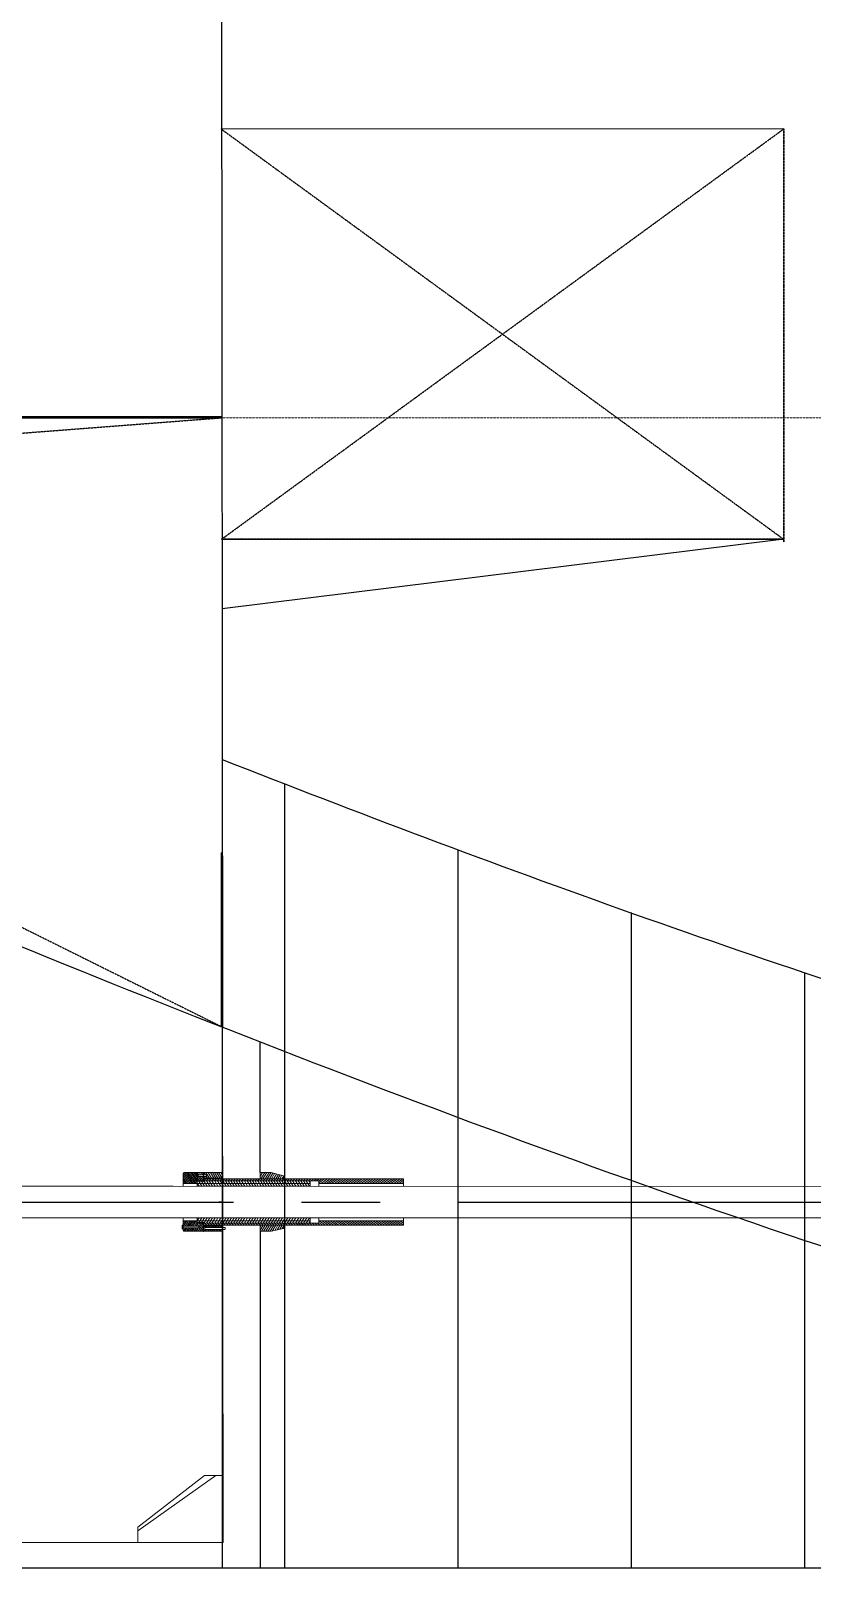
# Model space of a CAD drawing. Header units: inches. Extents: x 23291 to 181956, y 9161 to 51408.
# Drawn here: x 105615 to 108343, y 35070 to 40436 of the extents above; entities that cross this region are included whole.
import ezdxf

# ---------------------------------------------------------------- set-up
doc = ezdxf.new("R2010")
doc.units = ezdxf.units.IN
doc.header["$MEASUREMENT"] = 0
for name, pattern in [('CENTER', [2, 1.25, -0.25, 0.25, -0.25]), ('DASHDOTX2', [2, 1, -0.5, 0, -0.5]), ('DASHED2', [0.375, 0.25, -0.125]), ('DASHEDX2', [1.5, 1, -0.5]), ('HIDDEN', [0.375, 0.25, -0.125])]:
    doc.linetypes.add(name, pattern=pattern)
for name, color, linetype in [('1', 3, 'Continuous'), ('bulkhead', 1, 'Continuous'), ('Floor', 3, 'Continuous'), ('PDF10_Geometry', 7, 'Continuous'), ('PDF10_Solid Fills', 7, 'Continuous'), ('wl 2', 3, 'Continuous')]:
    doc.layers.add(name, color=color, linetype=linetype)
doc.layers.add('B.line', color=1, linetype='Continuous', lineweight=25)
doc.layers.add('component', color=5, linetype='DASHDOTX2', lineweight=30)
doc.layers.add('Hide', color=70, linetype='Continuous', lineweight=13, plot=False)

# ---------------------------------------------------------------- blocks, each defined once
blk = doc.blocks.new('hhh')
at = {"linetype": 'CENTER'}
blk.add_line((217.3026, -17.1344), (224.1107, -17.1344), dxfattribs=at)
at = {"layer": 'PDF10_Geometry', "lineweight": 5}
for points in [[(218.4276, -17.0443), (218.4276, -17.0752), (218.4723, -17.0752), (218.4723, -17.041), (218.4296, -17.041), (218.4296, -17.0416), (218.4289, -17.0416), (218.4282, -17.0416), (218.4282, -17.0423), (218.4282, -17.0429), (218.4282, -17.0436), (218.4276, -17.0436)], [(218.4723, -17.041), (218.4723, -17.0456), (218.4756, -17.0456), (218.4756, -17.0482), (218.4921, -17.0482), (218.4921, -17.041)], [(218.4723, -17.0568), (218.4723, -17.0673), (218.4921, -17.0673), (218.4921, -17.0535), (218.4756, -17.0535), (218.4756, -17.0568)], [(218.4723, -17.0844), (218.831, -17.0837), (218.831, -17.0673), (218.4921, -17.0673), (218.4921, -17.0686), (218.4723, -17.0686)], [(218.4921, -17.041), (218.4921, -17.0482), (218.5013, -17.0482), (218.5013, -17.0535), (218.4921, -17.0535), (218.4921, -17.0587), (218.5513, -17.0587), (218.5513, -17.041)], [(218.4921, -17.0587), (218.4921, -17.0607), (218.5513, -17.0607), (218.5513, -17.0587)], [(218.4723, -17.2167), (218.4723, -17.2272), (218.4921, -17.2272), (218.4921, -17.2015), (218.4723, -17.2015), (218.4723, -17.2107), (218.4776, -17.2107), (218.4776, -17.2167)], [(218.4921, -17.2081), (218.4921, -17.2094), (218.5513, -17.2094), (218.5513, -17.2081)], [(218.6724, -17.2081), (218.6724, -17.2272), (218.7066, -17.2272), (218.7461, -17.218), (218.7461, -17.2081)]]:
    blk.add_lwpolyline(points, close=True, dxfattribs=at)
at = {"layer": 'PDF10_Geometry', "lineweight": 0}
for points in [[(218.4282, -17.0443), (218.4276, -17.0443), (218.4282, -17.0443)], [(218.4282, -17.0443), (218.4276, -17.0443), (218.4282, -17.0443)], [(218.4302, -17.041), (218.4296, -17.041), (218.4302, -17.041)], [(218.4723, -17.041), (218.4717, -17.041), (218.4723, -17.041)], [(218.4723, -17.0416), (218.4717, -17.0416), (218.4723, -17.0416)], [(218.4723, -17.0456), (218.4717, -17.0456), (218.4723, -17.0456)], [(218.4723, -17.0456), (218.4717, -17.0456), (218.4723, -17.0456)], [(218.4723, -17.0673), (218.4717, -17.0673), (218.4723, -17.0673)], [(218.4723, -17.0679), (218.4717, -17.0679), (218.4723, -17.0679)], [(218.4723, -17.0686), (218.4717, -17.0686), (218.4723, -17.0686)], [(218.4723, -17.0693), (218.4717, -17.0693), (218.4723, -17.0693)], [(218.4756, -17.0456), (218.475, -17.0456), (218.4756, -17.0456)], [(218.4756, -17.0456), (218.475, -17.0456), (218.4756, -17.0456)], [(218.4756, -17.0482), (218.475, -17.0482), (218.4756, -17.0482)], [(218.4756, -17.0482), (218.475, -17.0482), (218.4756, -17.0482)], [(218.4756, -17.0535), (218.475, -17.0535), (218.4756, -17.0535)], [(218.4756, -17.0541), (218.475, -17.0541), (218.4756, -17.0541)], [(218.4756, -17.0568), (218.475, -17.0568), (218.4756, -17.0568)], [(218.4756, -17.0568), (218.475, -17.0568), (218.4756, -17.0568)], [(218.4927, -17.041), (218.4921, -17.041), (218.4927, -17.041)], [(218.4927, -17.0416), (218.4921, -17.0416), (218.4927, -17.0416)], [(218.4927, -17.0482), (218.4921, -17.0482), (218.4927, -17.0482)], [(218.4927, -17.0482), (218.4921, -17.0482), (218.4927, -17.0482)], [(218.4927, -17.0482), (218.4921, -17.0482), (218.4927, -17.0482)], [(218.4927, -17.0482), (218.4921, -17.0482), (218.4927, -17.0482)], [(218.4927, -17.0535), (218.4921, -17.0535), (218.4927, -17.0535)], [(218.4927, -17.0535), (218.4921, -17.0535), (218.4927, -17.0535)], [(218.4927, -17.0541), (218.4921, -17.0541), (218.4927, -17.0541)], [(218.4927, -17.0541), (218.4921, -17.0541), (218.4927, -17.0541)], [(218.4927, -17.0587), (218.4921, -17.0587), (218.4927, -17.0587)], [(218.4927, -17.0594), (218.4921, -17.0594), (218.4927, -17.0594)], [(218.4927, -17.0607), (218.4921, -17.0607), (218.4927, -17.0607)], [(218.4927, -17.0607), (218.4921, -17.0607), (218.4927, -17.0607)], [(218.4927, -17.0673), (218.4921, -17.0673), (218.4927, -17.0673)], [(218.4927, -17.0673), (218.4921, -17.0673), (218.4927, -17.0673)], [(218.4927, -17.0673), (218.4921, -17.0673), (218.4927, -17.0673)], [(218.4927, -17.0679), (218.4921, -17.0679), (218.4927, -17.0679)], [(218.4927, -17.0686), (218.4921, -17.0686), (218.4927, -17.0686)], [(218.4927, -17.0693), (218.4921, -17.0693), (218.4927, -17.0693)], [(218.5013, -17.0482), (218.5006, -17.0482), (218.5013, -17.0482)], [(218.5013, -17.0541), (218.5006, -17.0541), (218.5013, -17.0541)], [(218.5519, -17.041), (218.5513, -17.041), (218.5519, -17.041)], [(218.5519, -17.0416), (218.5513, -17.0416), (218.5519, -17.0416)], [(218.5519, -17.0587), (218.5513, -17.0587), (218.5519, -17.0587)], [(218.5519, -17.0587), (218.5513, -17.0587), (218.5519, -17.0587)], [(218.5519, -17.0594), (218.5513, -17.0594), (218.5519, -17.0594)], [(218.5519, -17.0594), (218.5513, -17.0594), (218.5519, -17.0594)], [(218.5519, -17.0607), (218.5513, -17.0607), (218.5519, -17.0607)], [(218.5519, -17.0607), (218.5513, -17.0607), (218.5519, -17.0607)], [(218.8316, -17.0673), (218.831, -17.0673), (218.8316, -17.0673)], [(218.8316, -17.0673), (218.831, -17.0673), (218.8316, -17.0673)], [(218.4282, -17.0752), (218.4276, -17.0752), (218.4282, -17.0752)], [(218.4282, -17.0752), (218.4276, -17.0752), (218.4282, -17.0752)], [(218.4723, -17.0752), (218.4717, -17.0752), (218.4723, -17.0752)], [(218.4723, -17.0752), (218.4717, -17.0752), (218.4723, -17.0752)], [(218.8316, -17.0837), (218.831, -17.0837), (218.8316, -17.0837)], [(218.8316, -17.0844), (218.831, -17.0844), (218.8316, -17.0844)], [(218.4723, -17.2015), (218.4717, -17.2015), (218.4723, -17.2015)], [(218.4723, -17.2015), (218.4717, -17.2015), (218.4723, -17.2015)], [(218.4723, -17.2107), (218.4717, -17.2107), (218.4723, -17.2107)], [(218.4723, -17.2114), (218.4717, -17.2114), (218.4723, -17.2114)], [(218.4776, -17.2107), (218.4776, -17.2107), (218.4776, -17.2107)], [(218.4776, -17.2107), (218.4776, -17.2107), (218.4776, -17.2107)], [(218.4782, -17.2107), (218.4776, -17.2107), (218.4782, -17.2107)], [(218.4776, -17.2114), (218.4776, -17.2114), (218.4776, -17.2114)], [(218.4776, -17.2114), (218.4776, -17.2114), (218.4776, -17.2114)], [(218.4776, -17.2167), (218.4776, -17.2167), (218.4776, -17.2167)], [(218.4776, -17.2167), (218.4776, -17.2167), (218.4776, -17.2167)], [(218.4782, -17.2167), (218.4776, -17.2167), (218.4782, -17.2167)], [(218.4776, -17.2173), (218.4776, -17.2173), (218.4776, -17.2173)], [(218.4776, -17.2173), (218.4776, -17.2173), (218.4776, -17.2173)], [(218.4927, -17.2015), (218.4921, -17.2015), (218.4927, -17.2015)], [(218.4927, -17.2015), (218.4921, -17.2015), (218.4927, -17.2015)], [(218.4927, -17.2094), (218.4921, -17.2094), (218.4927, -17.2094)], [(218.4927, -17.2101), (218.4921, -17.2101), (218.4927, -17.2101)], [(218.5519, -17.2081), (218.5513, -17.2081), (218.5519, -17.2081)], [(218.5519, -17.2081), (218.5513, -17.2081), (218.5519, -17.2081)], [(218.5519, -17.2094), (218.5513, -17.2094), (218.5519, -17.2094)], [(218.5519, -17.2101), (218.5513, -17.2101), (218.5519, -17.2101)], [(218.7461, -17.2081), (218.7454, -17.2081), (218.7461, -17.2081)], [(218.7461, -17.2081), (218.7454, -17.2081), (218.7461, -17.2081)], [(218.4723, -17.2272), (218.4717, -17.2272), (218.4723, -17.2272)], [(218.4723, -17.2279), (218.4717, -17.2279), (218.4723, -17.2279)], [(218.4927, -17.2272), (218.4921, -17.2272), (218.4927, -17.2272)], [(218.4927, -17.2279), (218.4921, -17.2279), (218.4927, -17.2279)], [(218.6724, -17.2279), (218.6717, -17.2279), (218.6724, -17.2279)], [(218.7072, -17.2272), (218.7066, -17.2272), (218.7072, -17.2272)], [(218.7461, -17.218), (218.7454, -17.218), (218.7461, -17.218)], [(218.7461, -17.218), (218.7454, -17.218), (218.7461, -17.218)]]:
    blk.add_lwpolyline(points, dxfattribs=at)
at = {"layer": 'PDF10_Geometry', "lineweight": 9}
for points in [[(218.4276, -17.0837), (218.4276, -17.0443)], [(218.4447, -17.0752), (218.4276, -17.0482)], [(218.4394, -17.0752), (218.4276, -17.0561)], [(218.4348, -17.0752), (218.4276, -17.064)], [(218.831, -17.0837), (218.831, -17.0673), (218.831, -17.0752), (218.4723, -17.0752), (218.4276, -17.0752)], [(218.4493, -17.0752), (218.4289, -17.0416)], [(218.4296, -17.041), (218.5513, -17.041), (218.5513, -17.0607)], [(218.4546, -17.0752), (218.4328, -17.041)], [(218.4592, -17.0752), (218.4381, -17.041)], [(218.4644, -17.0752), (218.4427, -17.041)], [(218.469, -17.0752), (218.448, -17.041)], [(218.4723, -17.0726), (218.4526, -17.041)], [(218.4723, -17.0647), (218.4572, -17.041)], [(218.4723, -17.0568), (218.4625, -17.041)], [(218.4723, -17.0489), (218.4671, -17.041)], [(218.4723, -17.0686), (218.4921, -17.0686), (218.4921, -17.041)], [(218.4723, -17.0837), (218.4723, -17.041)], [(218.4756, -17.0568), (218.4756, -17.0508), (218.4756, -17.0456), (218.4723, -17.0456)], [(218.4723, -17.0495), (218.4723, -17.0587)], [(218.4796, -17.0673), (218.4723, -17.0568), (218.4723, -17.0508)], [(218.4743, -17.0673), (218.4723, -17.064)], [(218.4723, -17.0673), (218.4921, -17.0673)], [(218.4776, -17.0482), (218.4736, -17.041)], [(218.5013, -17.0482), (218.4756, -17.0482), (218.5013, -17.0482)], [(218.4756, -17.0535), (218.5013, -17.0535), (218.5046, -17.0587)], [(218.4848, -17.0673), (218.4763, -17.0535)], [(218.4868, -17.0844), (218.4769, -17.0686)], [(218.4829, -17.0482), (218.4789, -17.041)], [(218.4901, -17.0673), (218.4815, -17.0535)], [(218.4888, -17.0482), (218.4842, -17.041)], [(218.4954, -17.0844), (218.4855, -17.0686)], [(218.4921, -17.0627), (218.4868, -17.0535)], [(218.4921, -17.0456), (218.4894, -17.041)], [(218.4921, -17.0541), (218.4921, -17.0535)], [(219.1264, -17.0844), (219.1264, -17.0607), (218.4921, -17.0607), (218.4921, -17.0574)], [(218.4921, -17.0666), (218.5006, -17.0607)], [(218.4921, -17.0607), (218.4921, -17.0673), (218.8579, -17.0673)], [(218.498, -17.0482), (218.4934, -17.041)], [(218.5039, -17.0844), (218.4934, -17.0673)], [(218.498, -17.0587), (218.4947, -17.0535)], [(218.5112, -17.0587), (218.5, -17.041)], [(218.5, -17.0673), (218.5092, -17.0607)], [(218.5125, -17.0844), (218.5019, -17.0673)], [(218.5177, -17.0587), (218.5065, -17.041)], [(218.5085, -17.0673), (218.5177, -17.0607)], [(218.521, -17.0844), (218.5105, -17.0673)], [(218.525, -17.0587), (218.5138, -17.041)], [(218.5171, -17.0673), (218.5263, -17.0607)], [(218.5296, -17.0844), (218.519, -17.0673)], [(218.5316, -17.0587), (218.5204, -17.041)], [(218.5256, -17.0673), (218.5348, -17.0607)], [(218.5381, -17.0587), (218.5269, -17.041)], [(218.5381, -17.0844), (218.5276, -17.0673)], [(218.5447, -17.0587), (218.5335, -17.041)], [(218.5342, -17.0673), (218.5434, -17.0607)], [(218.5467, -17.0844), (218.5362, -17.0673)], [(218.5513, -17.0587), (218.5401, -17.041)], [(218.5427, -17.0673), (218.5519, -17.0607)], [(218.5552, -17.0844), (218.5447, -17.0673)], [(218.5513, -17.0489), (218.5467, -17.041)], [(218.5513, -17.0673), (218.5605, -17.0607)], [(218.5638, -17.0844), (218.5533, -17.0673)], [(218.5598, -17.0673), (218.5691, -17.0607)], [(218.5723, -17.0844), (218.5618, -17.0673)], [(218.5684, -17.0673), (218.5776, -17.0607)], [(218.5809, -17.0844), (218.5704, -17.0673)], [(218.577, -17.0673), (218.5862, -17.0607)], [(218.5895, -17.0844), (218.5789, -17.0673)], [(218.5855, -17.0673), (218.5947, -17.0607)], [(218.598, -17.0844), (218.5875, -17.0673)], [(218.5941, -17.0673), (218.6033, -17.0607)], [(218.6066, -17.0844), (218.596, -17.0673)], [(218.6026, -17.0673), (218.6118, -17.0607)], [(218.6151, -17.0844), (218.6046, -17.0673)], [(218.6112, -17.0673), (218.6204, -17.0607)], [(218.6237, -17.0844), (218.6131, -17.0673)], [(218.6197, -17.0673), (218.6289, -17.0607)], [(218.6322, -17.0844), (218.6217, -17.0673)], [(218.6283, -17.0673), (218.6375, -17.0607)], [(218.6408, -17.0844), (218.6303, -17.0673)], [(218.6368, -17.0673), (218.646, -17.0607)], [(218.6493, -17.0844), (218.6388, -17.0673)], [(218.6454, -17.0673), (218.6546, -17.0607)], [(218.6579, -17.0844), (218.6474, -17.0673)], [(218.6539, -17.0673), (218.6632, -17.0607)], [(218.6658, -17.0844), (218.6559, -17.0673)], [(218.6618, -17.0673), (218.6717, -17.0607)], [(218.675, -17.0844), (218.6645, -17.0673)], [(218.6704, -17.0673), (218.6803, -17.0607)], [(218.6724, -17.0607), (218.6724, -17.041), (218.7066, -17.041), (218.7461, -17.0508), (218.7461, -17.0607)], [(218.6724, -17.0423), (218.673, -17.041)], [(218.6724, -17.0535), (218.6796, -17.041)], [(218.6836, -17.0844), (218.673, -17.0673)], [(218.6743, -17.0607), (218.6862, -17.041)], [(218.6796, -17.0673), (218.6888, -17.0607)], [(218.6809, -17.0607), (218.6928, -17.041)], [(218.6915, -17.0844), (218.6816, -17.0673)], [(218.6875, -17.0607), (218.7, -17.041)], [(218.6875, -17.0673), (218.6974, -17.0607)], [(218.7, -17.0844), (218.6901, -17.0673)], [(218.6941, -17.0607), (218.7066, -17.041)], [(218.6961, -17.0673), (218.7059, -17.0607)], [(218.7092, -17.0844), (218.698, -17.0673)], [(218.7013, -17.0607), (218.7125, -17.0423)], [(218.7046, -17.0673), (218.7145, -17.0607), (218.7237, -17.0456)], [(218.7171, -17.0844), (218.7066, -17.0673)], [(218.7079, -17.0607), (218.7178, -17.0443)], [(218.7132, -17.0673), (218.723, -17.0607)], [(218.7257, -17.0844), (218.7158, -17.0673)], [(218.7211, -17.0607), (218.7296, -17.0469)], [(218.7217, -17.0673), (218.7316, -17.0607)], [(218.7342, -17.0844), (218.7237, -17.0673)], [(218.7276, -17.0607), (218.7355, -17.0482)], [(218.7303, -17.0673), (218.7401, -17.0607)], [(218.7428, -17.0844), (218.7323, -17.0673)], [(218.7342, -17.0607), (218.7408, -17.0495)], [(218.7388, -17.0673), (218.7487, -17.0607)], [(218.7408, -17.0607), (218.7461, -17.0528)], [(218.7513, -17.0844), (218.7408, -17.0673)], [(218.7474, -17.0673), (218.7573, -17.0607)], [(218.7599, -17.0837), (218.7494, -17.0673)], [(218.7559, -17.0673), (218.7658, -17.0607)], [(218.7684, -17.0837), (218.7579, -17.0673)], [(218.7645, -17.0673), (218.7744, -17.0607)], [(218.777, -17.0837), (218.7665, -17.0673)], [(218.773, -17.0673), (218.7829, -17.0607)], [(218.7856, -17.0837), (218.775, -17.0673)], [(218.7816, -17.0673), (218.7915, -17.0607)], [(218.7941, -17.0837), (218.7836, -17.0673)], [(218.7902, -17.0673), (218.8, -17.0607)], [(218.8027, -17.0837), (218.7921, -17.0673)], [(218.7987, -17.0673), (218.8086, -17.0607)], [(218.8112, -17.0837), (218.8007, -17.0673)], [(218.8073, -17.0673), (218.8171, -17.0607)], [(218.8198, -17.0837), (218.8092, -17.0673)], [(218.8158, -17.0673), (218.8257, -17.0607)], [(218.8283, -17.0837), (218.8178, -17.0673)], [(218.8244, -17.0673), (218.8342, -17.0607)], [(218.831, -17.0752), (218.8264, -17.0673)], [(218.8329, -17.0673), (218.8421, -17.0607)], [(218.8415, -17.0673), (218.8514, -17.0607)], [(218.85, -17.0673), (218.8599, -17.0607)], [(218.8579, -17.0679), (218.8678, -17.0607)], [(218.8579, -17.0739), (218.8764, -17.0607)], [(218.8579, -17.0837), (218.8579, -17.0673), (218.8579, -17.0752), (219.1264, -17.0752)], [(218.8645, -17.0752), (218.8856, -17.0607)], [(218.8737, -17.0752), (218.8935, -17.0607)], [(218.8823, -17.0752), (218.902, -17.0607)], [(218.8902, -17.0752), (218.9106, -17.0607)], [(218.8987, -17.0752), (218.9191, -17.0607)], [(218.9073, -17.0752), (218.9277, -17.0607)], [(218.9158, -17.0752), (218.9362, -17.0607)], [(218.9244, -17.0752), (218.9448, -17.0607)], [(218.933, -17.0752), (218.9534, -17.0607)], [(218.9415, -17.0752), (218.9619, -17.0607)], [(218.9501, -17.0752), (218.9705, -17.0607)], [(218.9586, -17.0752), (218.979, -17.0607)], [(218.9672, -17.0752), (218.9876, -17.0607)], [(218.9757, -17.0752), (218.9922, -17.0633), (218.9961, -17.0607)], [(218.9843, -17.0752), (218.9922, -17.0693), (219.0047, -17.0607)], [(218.9928, -17.0752), (219.0132, -17.0607)], [(219.0014, -17.0752), (219.0218, -17.0607)], [(219.0099, -17.0752), (219.0303, -17.0607)], [(219.0185, -17.0752), (219.0389, -17.0607)], [(219.0271, -17.0752), (219.0475, -17.0607)], [(219.0356, -17.0752), (219.056, -17.0607)], [(219.0442, -17.0752), (219.0646, -17.0607)], [(219.0527, -17.0752), (219.0731, -17.0607)], [(219.0613, -17.0752), (219.0817, -17.0607)], [(219.0698, -17.0752), (219.0902, -17.0607)], [(219.0784, -17.0752), (219.0988, -17.0607)], [(219.0869, -17.0752), (219.1073, -17.0607)], [(219.0955, -17.0752), (219.1159, -17.0607)], [(219.104, -17.0752), (219.1244, -17.0607)], [(219.1126, -17.0752), (219.1264, -17.0647)], [(219.1212, -17.0752), (219.1264, -17.0712)], [(217.3026, -17.0837), (217.1302, -17.0943), (217.3026, -17.0837), (218.3961, -17.0838)], [(218.3961, -17.0838), (220.4699, -17.0846)], [(218.4302, -17.0752), (218.4276, -17.0719)], [(218.4782, -17.0844), (218.4723, -17.0745)], [(217.1302, -17.1667), (217.1302, -17.1739), (217.3026, -17.1844), (220.4699, -17.1842)], [(218.4276, -17.1844), (218.4276, -17.2246), (218.4282, -17.2246), (218.4282, -17.2252), (218.4282, -17.2259), (218.4282, -17.2265), (218.4289, -17.2265), (218.4289, -17.2272), (218.4296, -17.2272), (218.5513, -17.2272)], [(218.8264, -17.2015), (218.831, -17.1936), (218.4723, -17.1936), (218.4276, -17.1936)], [(218.4348, -17.1936), (218.4276, -17.2048)], [(218.4302, -17.1936), (218.4276, -17.1969)], [(218.4276, -17.2167), (218.4769, -17.2167), (218.4776, -17.2167), (218.4776, -17.2107), (218.4276, -17.2107), (218.4769, -17.2107)], [(218.4302, -17.2167), (218.4276, -17.22)], [(218.4394, -17.1936), (218.4289, -17.2107)], [(218.4348, -17.2167), (218.4289, -17.2265)], [(218.4394, -17.2167), (218.4328, -17.2272)], [(218.4447, -17.1936), (218.4335, -17.2107)], [(218.4447, -17.2167), (218.4381, -17.2272)], [(218.4493, -17.1936), (218.4388, -17.2107)], [(218.4493, -17.2167), (218.4427, -17.2272)], [(218.4546, -17.1936), (218.4434, -17.2107)], [(218.4592, -17.1936), (218.448, -17.2107)], [(218.4546, -17.2167), (218.448, -17.2272)], [(218.4592, -17.2167), (218.4526, -17.2272)], [(218.4644, -17.1936), (218.4532, -17.2107)], [(218.4638, -17.2167), (218.4572, -17.2272)], [(218.469, -17.1936), (218.4578, -17.2107)], [(218.469, -17.2167), (218.4625, -17.2272)], [(218.4723, -17.1963), (218.4631, -17.2107)], [(218.4723, -17.2042), (218.4677, -17.2107)], [(218.4723, -17.2114), (218.4723, -17.1844)], [(218.8579, -17.1844), (218.8579, -17.2015), (218.4921, -17.2015), (218.4723, -17.2015)], [(218.4782, -17.1844), (218.4723, -17.1943)], [(218.4921, -17.2272), (218.4921, -17.1996), (218.4723, -17.1996)], [(218.4723, -17.2068), (218.4756, -17.2015)], [(218.4723, -17.2272), (218.4723, -17.2167)], [(218.4723, -17.2239), (218.4763, -17.2167)], [(218.475, -17.2107), (218.4809, -17.2015)], [(218.475, -17.2272), (218.4914, -17.2015)], [(218.4868, -17.1844), (218.4769, -17.1996)], [(218.4776, -17.2154), (218.4861, -17.2015)], [(218.4809, -17.2272), (218.4921, -17.2088)], [(218.4954, -17.1844), (218.4855, -17.1996)], [(218.4861, -17.2272), (218.4921, -17.2173)], [(218.4921, -17.2015), (218.4921, -17.2081), (219.1264, -17.2081), (219.1264, -17.1844)], [(218.4954, -17.2081), (218.4921, -17.2061)], [(218.5513, -17.2081), (218.4921, -17.2081), (218.4921, -17.2094), (218.5513, -17.2094), (218.5513, -17.2351)], [(218.4927, -17.2094), (218.4921, -17.2107)], [(218.5039, -17.1844), (218.4934, -17.2015)], [(218.5033, -17.2081), (218.494, -17.2015)], [(218.498, -17.2094), (218.496, -17.2134)], [(218.5605, -17.2213), (218.5605, -17.2154), (218.496, -17.2154), (218.5171, -17.2154)], [(218.5026, -17.2094), (218.4993, -17.2147)], [(218.5125, -17.1844), (218.5019, -17.2015)], [(218.5118, -17.2081), (218.5026, -17.2015)], [(218.5079, -17.2094), (218.5039, -17.2154)], [(218.5125, -17.2094), (218.5092, -17.2154)], [(218.521, -17.1844), (218.5105, -17.2015)], [(218.521, -17.2081), (218.5112, -17.2015)], [(218.5177, -17.2094), (218.5138, -17.2154)], [(218.5296, -17.1844), (218.519, -17.2015)], [(218.5223, -17.2094), (218.519, -17.2154)], [(218.5289, -17.2081), (218.5197, -17.2015)], [(218.5269, -17.2094), (218.5237, -17.2154)], [(218.5381, -17.1844), (218.5276, -17.2015)], [(218.5375, -17.2081), (218.5283, -17.2015)], [(218.5322, -17.2094), (218.5283, -17.2154)], [(218.5368, -17.2094), (218.5335, -17.2154)], [(218.5467, -17.1844), (218.5362, -17.2015)], [(218.546, -17.2081), (218.5368, -17.2015)], [(218.5421, -17.2094), (218.5381, -17.2154)], [(218.5467, -17.2094), (218.5434, -17.2154)], [(218.5552, -17.1844), (218.5447, -17.2015)], [(218.5546, -17.2081), (218.5454, -17.2015)], [(218.5513, -17.2094), (218.548, -17.2154)], [(218.5638, -17.1844), (218.5533, -17.2015)], [(218.5631, -17.2081), (218.5539, -17.2015)], [(218.5723, -17.1844), (218.5618, -17.2015)], [(218.5717, -17.2081), (218.5625, -17.2015)], [(218.5809, -17.1844), (218.5704, -17.2015)], [(218.5802, -17.2081), (218.571, -17.2015)], [(218.5895, -17.1844), (218.5789, -17.2015)], [(218.5888, -17.2081), (218.5796, -17.2015)], [(218.598, -17.1844), (218.5875, -17.2015)], [(218.5974, -17.2081), (218.5881, -17.2015)], [(218.6066, -17.1844), (218.596, -17.2015)], [(218.6059, -17.2081), (218.5967, -17.2015)], [(218.6151, -17.1844), (218.6046, -17.2015)], [(218.6145, -17.2081), (218.6053, -17.2015)], [(218.6237, -17.1844), (218.6131, -17.2015)], [(218.623, -17.2081), (218.6138, -17.2015)], [(218.6322, -17.1844), (218.6217, -17.2015)], [(218.6316, -17.2081), (218.6224, -17.2015)], [(218.6408, -17.1844), (218.6303, -17.2015)], [(218.6401, -17.2081), (218.6309, -17.2015)], [(218.6493, -17.1844), (218.6388, -17.2015)], [(218.6487, -17.2081), (218.6395, -17.2015)], [(218.6579, -17.1844), (218.6474, -17.2015)], [(218.6572, -17.2081), (218.648, -17.2015)], [(218.6658, -17.1844), (218.6559, -17.2015)], [(218.6658, -17.2081), (218.6566, -17.2015)], [(218.675, -17.1844), (218.6645, -17.2015)], [(218.6743, -17.2081), (218.6651, -17.2015)], [(218.6724, -17.2127), (218.675, -17.2081)], [(218.6724, -17.2232), (218.6816, -17.2081)], [(218.6836, -17.1844), (218.673, -17.2015)], [(218.6829, -17.2081), (218.6737, -17.2015)], [(218.6763, -17.2272), (218.6882, -17.2081)], [(218.6915, -17.1844), (218.6816, -17.2015)], [(218.6915, -17.2081), (218.6822, -17.2015)], [(218.6829, -17.2272), (218.6954, -17.2081)], [(218.6895, -17.2272), (218.702, -17.2081)], [(218.7, -17.1844), (218.6901, -17.2015)], [(218.7, -17.2081), (218.6908, -17.2015)], [(218.6967, -17.2272), (218.7086, -17.2081), (218.6993, -17.2015)], [(218.7092, -17.1844), (218.698, -17.2015)], [(218.7033, -17.2272), (218.7151, -17.2081)], [(218.7171, -17.1844), (218.7066, -17.2015)], [(218.7171, -17.2081), (218.7079, -17.2015)], [(218.7105, -17.2265), (218.7217, -17.2081)], [(218.7257, -17.1844), (218.7158, -17.2015)], [(218.7257, -17.2081), (218.7165, -17.2015)], [(218.7184, -17.2246), (218.7283, -17.2081)], [(218.7342, -17.1844), (218.7237, -17.2015)], [(218.7342, -17.2081), (218.725, -17.2015)], [(218.7263, -17.2226), (218.7349, -17.2081)], [(218.7428, -17.1844), (218.7323, -17.2015)], [(218.7428, -17.2081), (218.7336, -17.2015)], [(218.7342, -17.2206), (218.7415, -17.2081)], [(218.7513, -17.1844), (218.7408, -17.2015)], [(218.7513, -17.2081), (218.7415, -17.2015)], [(218.7415, -17.2186), (218.7461, -17.2121)], [(218.7599, -17.1844), (218.7494, -17.2015)], [(218.7599, -17.2081), (218.75, -17.2015)], [(218.7684, -17.1844), (218.7579, -17.2015)], [(218.7684, -17.2081), (218.7592, -17.2015)], [(218.777, -17.1844), (218.7665, -17.2015)], [(218.777, -17.2081), (218.7671, -17.2015)], [(218.7856, -17.1844), (218.775, -17.2015)], [(218.7856, -17.2081), (218.7757, -17.2015)], [(218.7941, -17.1844), (218.7836, -17.2015)], [(218.7941, -17.2081), (218.7842, -17.2015)], [(218.8027, -17.1844), (218.7921, -17.2015)], [(218.8027, -17.2081), (218.7928, -17.2015)], [(218.8112, -17.1844), (218.8007, -17.2015)], [(218.8112, -17.2081), (218.8013, -17.2015)], [(218.8198, -17.1844), (218.8092, -17.2015)], [(218.8198, -17.2081), (218.8099, -17.2015)], [(218.8283, -17.1844), (218.8178, -17.2015)], [(218.8283, -17.2081), (218.8185, -17.2015)], [(218.8369, -17.2081), (218.827, -17.2015)], [(218.831, -17.1844), (218.831, -17.2015)], [(218.8454, -17.2081), (218.8356, -17.2015)], [(218.854, -17.2081), (218.8441, -17.2015)], [(218.8625, -17.2081), (218.8527, -17.2015)], [(218.8579, -17.2015), (218.8579, -17.1936), (219.1264, -17.1936)], [(218.8711, -17.2081), (218.8579, -17.1989)], [(218.8797, -17.2081), (218.8593, -17.1936)], [(218.8882, -17.2081), (218.8678, -17.1936)], [(218.8968, -17.2081), (218.8764, -17.1936)], [(218.9053, -17.2081), (218.8849, -17.1936)], [(218.9139, -17.2081), (218.8935, -17.1936)], [(218.9218, -17.2081), (218.902, -17.1936)], [(218.931, -17.2081), (218.9106, -17.1936)], [(218.9395, -17.2081), (218.9191, -17.1936)], [(218.9474, -17.2081), (218.9277, -17.1936)], [(218.956, -17.2081), (218.9362, -17.1936)], [(218.9652, -17.2081), (218.9448, -17.1936)], [(218.9731, -17.2081), (218.9534, -17.1936)], [(218.9816, -17.2081), (218.9612, -17.1936)], [(218.9902, -17.2081), (218.9698, -17.1936)], [(218.9988, -17.2081), (218.979, -17.1936)], [(219.0073, -17.2081), (218.9869, -17.1936)], [(219.0159, -17.2081), (218.9955, -17.1936)], [(219.0244, -17.2081), (219.004, -17.1936)], [(219.033, -17.2081), (219.0126, -17.1936)], [(219.0415, -17.2081), (219.0211, -17.1936)], [(219.0501, -17.2081), (219.0297, -17.1936)], [(219.0586, -17.2081), (219.0382, -17.1936)], [(219.0672, -17.2081), (219.0468, -17.1936)], [(219.0757, -17.2081), (219.0553, -17.1936)], [(219.0843, -17.2081), (219.0639, -17.1936)], [(219.0929, -17.2081), (219.0725, -17.1936)], [(219.1014, -17.2081), (219.081, -17.1936)], [(219.11, -17.2081), (219.0896, -17.1936)], [(219.1185, -17.2081), (219.0981, -17.1936)], [(219.1264, -17.2081), (219.1067, -17.1936)], [(219.1264, -17.2015), (219.1152, -17.1936)], [(219.1264, -17.1956), (219.1238, -17.1936)], [(218.4723, -17.22), (218.4671, -17.2272)], [(218.4914, -17.2272), (218.4921, -17.2259), (218.494, -17.2239)], [(218.496, -17.2213), (218.5164, -17.2213), (218.5598, -17.2213)], [(218.5006, -17.2213), (218.4967, -17.2272)], [(218.5052, -17.2213), (218.5013, -17.2272)], [(218.5105, -17.2213), (218.5065, -17.2272)], [(218.5151, -17.2213), (218.5112, -17.2272)], [(218.5204, -17.2213), (218.5164, -17.2272)], [(218.525, -17.2213), (218.521, -17.2272)], [(218.5296, -17.2213), (218.5256, -17.2272)], [(218.5348, -17.2213), (218.5309, -17.2272)], [(218.5394, -17.2213), (218.5355, -17.2272)], [(218.5447, -17.2213), (218.5408, -17.2272)], [(218.5493, -17.2213), (218.5454, -17.2272)], [(218.5513, -17.2252), (218.55, -17.2272)]]:
    blk.add_lwpolyline(points, dxfattribs=at)
at = {"layer": 'PDF10_Geometry', "lineweight": 0}
for points in [[(218.4296, -17.0416), (218.4296, -17.0416), (218.4296, -17.0416)], [(218.5013, -17.0476), (218.5013, -17.0476), (218.5013, -17.0476)], [(218.5013, -17.0535), (218.5013, -17.0535), (218.5013, -17.0535)], [(218.6724, -17.2272), (218.6724, -17.2272), (218.6724, -17.2272)], [(218.7066, -17.2279), (218.7066, -17.2279), (218.7066, -17.2279)]]:
    blk.add_lwpolyline(points, close=True, dxfattribs=at)
at = {"layer": 'PDF10_Geometry', "lineweight": 9}
for points in [[(218.4243, -17.214), (218.4243, -17.2081), (218.4276, -17.2081), (218.4276, -17.214), (218.4276, -17.2193), (218.4243, -17.2193)], [(218.496, -17.2127), (218.4921, -17.2127), (218.4921, -17.218), (218.4921, -17.2239), (218.496, -17.2239), (218.496, -17.218)]]:
    blk.add_lwpolyline(points, close=True, dxfattribs=at)
at = {"layer": 'PDF10_Geometry', "lineweight": 0}
blk.add_circle((218.5516, -17.2091), 0.000987, dxfattribs=at)
at = {"layer": 'PDF10_Solid Fills', "transparency": 33554559}
for points in [[(218.4282, -17.0436), (218.4276, -17.0436), (218.4282, -17.0443)], [(218.4276, -17.0436), (218.4282, -17.0443), (218.4276, -17.0443)], [(218.4276, -17.0443), (218.4282, -17.0443), (218.4282, -17.0443)], [(218.4282, -17.0443), (218.4282, -17.0443), (218.4276, -17.0443)], [(218.4282, -17.0443), (218.4276, -17.0443), (218.4282, -17.0449)], [(218.4276, -17.0443), (218.4282, -17.0449), (218.4276, -17.0449)], [(218.4296, -17.041), (218.4302, -17.041), (218.4302, -17.041)], [(218.4302, -17.041), (218.4302, -17.041), (218.4296, -17.041)], [(218.4296, -17.041), (218.4302, -17.041), (218.4302, -17.041)], [(218.4302, -17.041), (218.4296, -17.041), (218.4302, -17.0416)], [(218.4296, -17.041), (218.4302, -17.0416), (218.4296, -17.0416)], [(218.4296, -17.0416), (218.4302, -17.0416), (218.4302, -17.0416)], [(218.4717, -17.041), (218.4723, -17.041), (218.4723, -17.041)], [(218.4723, -17.041), (218.4723, -17.041), (218.4717, -17.041)], [(218.4717, -17.041), (218.4723, -17.041), (218.4723, -17.041)], [(218.4723, -17.041), (218.4717, -17.041), (218.4723, -17.0416)], [(218.4717, -17.041), (218.4723, -17.0416), (218.4717, -17.0416)], [(218.4717, -17.0416), (218.4723, -17.0416), (218.4723, -17.0416)], [(218.4717, -17.0449), (218.4723, -17.0449), (218.4723, -17.0449)], [(218.4723, -17.0449), (218.4723, -17.0449), (218.4717, -17.0449)], [(218.4723, -17.0449), (218.4717, -17.0449), (218.4723, -17.0456)], [(218.4717, -17.0449), (218.4723, -17.0456), (218.4717, -17.0456)], [(218.4717, -17.0456), (218.4723, -17.0456), (218.4723, -17.0456)], [(218.4723, -17.0456), (218.4723, -17.0456), (218.4717, -17.0456)], [(218.4717, -17.0673), (218.4723, -17.0673), (218.4723, -17.0673)], [(218.4723, -17.0673), (218.4723, -17.0673), (218.4717, -17.0673)], [(218.4717, -17.0673), (218.4723, -17.0673), (218.4723, -17.0673)], [(218.4723, -17.0673), (218.4717, -17.0673), (218.4723, -17.0679)], [(218.4717, -17.0673), (218.4723, -17.0679), (218.4717, -17.0679)], [(218.4717, -17.0679), (218.4723, -17.0679), (218.4723, -17.0679)], [(218.4717, -17.0686), (218.4723, -17.0686), (218.4723, -17.0686)], [(218.4723, -17.0686), (218.4723, -17.0686), (218.4717, -17.0686)], [(218.4717, -17.0686), (218.4723, -17.0686), (218.4723, -17.0686)], [(218.4723, -17.0686), (218.4717, -17.0686), (218.4723, -17.0693)], [(218.4717, -17.0686), (218.4723, -17.0693), (218.4717, -17.0693)], [(218.4717, -17.0693), (218.4723, -17.0693), (218.4723, -17.0693)], [(218.4921, -17.0673), (218.4723, -17.0673), (218.4921, -17.0686)], [(218.4723, -17.0673), (218.4921, -17.0686), (218.4723, -17.0686)], [(218.475, -17.0449), (218.4756, -17.0449), (218.4756, -17.0449)], [(218.4756, -17.0449), (218.4756, -17.0449), (218.475, -17.0449)], [(218.4756, -17.0449), (218.475, -17.0449), (218.4756, -17.0456)], [(218.475, -17.0449), (218.4756, -17.0456), (218.475, -17.0456)], [(218.475, -17.0456), (218.4756, -17.0456), (218.4756, -17.0456)], [(218.4756, -17.0456), (218.4756, -17.0456), (218.475, -17.0456)], [(218.475, -17.0476), (218.4756, -17.0476), (218.4756, -17.0476)], [(218.4756, -17.0476), (218.4756, -17.0476), (218.475, -17.0476)], [(218.4756, -17.0476), (218.475, -17.0476), (218.4756, -17.0482)], [(218.475, -17.0476), (218.4756, -17.0482), (218.475, -17.0482)], [(218.475, -17.0482), (218.4756, -17.0482), (218.4756, -17.0482)], [(218.4756, -17.0482), (218.4756, -17.0482), (218.475, -17.0482)], [(218.475, -17.0535), (218.4756, -17.0535), (218.4756, -17.0535)], [(218.4756, -17.0535), (218.4756, -17.0535), (218.475, -17.0535)], [(218.475, -17.0535), (218.4756, -17.0535), (218.4756, -17.0535)], [(218.4756, -17.0535), (218.475, -17.0535), (218.4756, -17.0541)], [(218.475, -17.0535), (218.4756, -17.0541), (218.475, -17.0541)], [(218.475, -17.0541), (218.4756, -17.0541), (218.4756, -17.0541)], [(218.475, -17.0561), (218.4756, -17.0561), (218.4756, -17.0561)], [(218.4756, -17.0561), (218.4756, -17.0561), (218.475, -17.0561)], [(218.4756, -17.0561), (218.475, -17.0561), (218.4756, -17.0568)], [(218.475, -17.0561), (218.4756, -17.0568), (218.475, -17.0568)], [(218.475, -17.0568), (218.4756, -17.0568), (218.4756, -17.0568)], [(218.4756, -17.0568), (218.4756, -17.0568), (218.475, -17.0568)], [(218.4921, -17.041), (218.4927, -17.041), (218.4927, -17.041)], [(218.4927, -17.041), (218.4927, -17.041), (218.4921, -17.041)], [(218.4921, -17.041), (218.4927, -17.041), (218.4927, -17.041)], [(218.4927, -17.041), (218.4921, -17.041), (218.4927, -17.0416)], [(218.4921, -17.041), (218.4927, -17.0416), (218.4921, -17.0416)], [(218.4921, -17.0416), (218.4927, -17.0416), (218.4927, -17.0416)], [(218.4921, -17.0476), (218.4927, -17.0476), (218.4927, -17.0476)], [(218.4927, -17.0476), (218.4927, -17.0476), (218.4921, -17.0476)], [(218.4927, -17.0476), (218.4921, -17.0476), (218.4927, -17.0482)], [(218.4921, -17.0476), (218.4927, -17.0482), (218.4921, -17.0482)], [(218.4921, -17.0476), (218.4927, -17.0476), (218.4927, -17.0476)], [(218.4927, -17.0476), (218.4927, -17.0476), (218.4921, -17.0476)], [(218.4927, -17.0476), (218.4921, -17.0476), (218.4927, -17.0482)], [(218.4921, -17.0476), (218.4927, -17.0482), (218.4921, -17.0482)], [(218.4921, -17.0482), (218.4927, -17.0482), (218.4927, -17.0482)], [(218.4927, -17.0482), (218.4927, -17.0482), (218.4921, -17.0482)], [(218.4921, -17.0482), (218.4927, -17.0482), (218.4927, -17.0482)], [(218.4927, -17.0482), (218.4927, -17.0482), (218.4921, -17.0482)], [(218.4921, -17.0535), (218.4927, -17.0535), (218.4927, -17.0535)], [(218.4927, -17.0535), (218.4927, -17.0535), (218.4921, -17.0535)], [(218.4921, -17.0535), (218.4927, -17.0535), (218.4927, -17.0535)], [(218.4927, -17.0535), (218.4921, -17.0535), (218.4927, -17.0541)], [(218.4921, -17.0535), (218.4927, -17.0541), (218.4921, -17.0541)], [(218.4921, -17.0535), (218.4927, -17.0535), (218.4927, -17.0535)], [(218.4927, -17.0535), (218.4927, -17.0535), (218.4921, -17.0535)], [(218.4921, -17.0535), (218.4927, -17.0535), (218.4927, -17.0535)], [(218.4927, -17.0535), (218.4921, -17.0535), (218.4927, -17.0541)], [(218.4921, -17.0535), (218.4927, -17.0541), (218.4921, -17.0541)], [(218.4921, -17.0541), (218.4927, -17.0541), (218.4927, -17.0541)], [(218.4921, -17.0541), (218.4927, -17.0541), (218.4927, -17.0541)], [(218.4921, -17.0587), (218.4927, -17.0587), (218.4927, -17.0587)], [(218.4927, -17.0587), (218.4927, -17.0587), (218.4921, -17.0587)], [(218.4921, -17.0587), (218.4927, -17.0587), (218.4927, -17.0587)], [(218.4927, -17.0587), (218.4921, -17.0587), (218.4927, -17.0594)], [(218.4921, -17.0587), (218.4927, -17.0594), (218.4921, -17.0594)], [(218.5513, -17.0587), (218.4921, -17.0587), (218.5513, -17.0607)], [(218.4921, -17.0587), (218.5513, -17.0607), (218.4921, -17.0607)], [(218.4921, -17.0594), (218.4927, -17.0594), (218.4927, -17.0594)], [(218.4921, -17.0601), (218.4927, -17.0601), (218.4927, -17.0601)], [(218.4927, -17.0601), (218.4927, -17.0601), (218.4921, -17.0601)], [(218.4927, -17.0601), (218.4921, -17.0601), (218.4927, -17.0607)], [(218.4921, -17.0601), (218.4927, -17.0607), (218.4921, -17.0607)], [(218.4921, -17.0607), (218.4927, -17.0607), (218.4927, -17.0607)], [(218.4927, -17.0607), (218.4927, -17.0607), (218.4921, -17.0607)], [(218.4927, -17.0666), (218.4921, -17.0666), (218.4927, -17.0673)], [(218.4921, -17.0666), (218.4927, -17.0673), (218.4921, -17.0673)], [(218.4921, -17.0673), (218.4927, -17.0673), (218.4927, -17.0673)], [(218.4927, -17.0673), (218.4927, -17.0673), (218.4921, -17.0673)], [(218.4921, -17.0673), (218.4927, -17.0673), (218.4927, -17.0673)], [(218.4927, -17.0673), (218.4921, -17.0673), (218.4927, -17.0679)], [(218.4921, -17.0673), (218.4927, -17.0679), (218.4921, -17.0679)], [(218.4921, -17.0673), (218.4927, -17.0673), (218.4927, -17.0673)], [(218.4927, -17.0673), (218.4927, -17.0673), (218.4921, -17.0673)], [(218.4927, -17.0673), (218.4921, -17.0673), (218.4927, -17.0679)], [(218.4921, -17.0673), (218.4927, -17.0679), (218.4921, -17.0679)], [(218.4921, -17.0679), (218.4927, -17.0679), (218.4927, -17.0679)], [(218.4921, -17.0686), (218.4927, -17.0686), (218.4927, -17.0686)], [(218.4927, -17.0686), (218.4927, -17.0686), (218.4921, -17.0686)], [(218.4921, -17.0686), (218.4927, -17.0686), (218.4927, -17.0686)], [(218.4927, -17.0686), (218.4921, -17.0686), (218.4927, -17.0693)], [(218.4921, -17.0686), (218.4927, -17.0693), (218.4921, -17.0693)], [(218.4921, -17.0693), (218.4927, -17.0693), (218.4927, -17.0693)], [(218.5013, -17.0476), (218.5006, -17.0476), (218.5006, -17.0476)], [(218.5013, -17.0476), (218.5006, -17.0476), (218.5019, -17.0482)], [(218.5006, -17.0476), (218.5019, -17.0482), (218.5006, -17.0482)], [(218.5006, -17.0482), (218.5013, -17.0482), (218.5013, -17.0482)], [(218.5013, -17.0482), (218.5013, -17.0482), (218.5006, -17.0482)], [(218.5013, -17.0482), (218.5006, -17.0482), (218.5019, -17.0482)], [(218.5013, -17.0535), (218.5006, -17.0535), (218.5006, -17.0535)], [(218.5019, -17.0535), (218.5019, -17.0535), (218.5006, -17.0535)], [(218.5019, -17.0535), (218.5006, -17.0535), (218.5013, -17.0535)], [(218.5019, -17.0535), (218.5006, -17.0535), (218.5013, -17.0541)], [(218.5006, -17.0535), (218.5013, -17.0541), (218.5006, -17.0541)], [(218.5006, -17.0541), (218.5013, -17.0541), (218.5013, -17.0541)], [(218.5513, -17.041), (218.5519, -17.041), (218.5519, -17.041)], [(218.5519, -17.041), (218.5519, -17.041), (218.5513, -17.041)], [(218.5513, -17.041), (218.5519, -17.041), (218.5519, -17.041)], [(218.5519, -17.041), (218.5513, -17.041), (218.5519, -17.0416)], [(218.5513, -17.041), (218.5519, -17.0416), (218.5513, -17.0416)], [(218.5513, -17.0416), (218.5519, -17.0416), (218.5519, -17.0416)], [(218.5513, -17.0587), (218.5519, -17.0587), (218.5519, -17.0587)], [(218.5519, -17.0587), (218.5519, -17.0587), (218.5513, -17.0587)], [(218.5513, -17.0587), (218.5519, -17.0587), (218.5519, -17.0587)], [(218.5519, -17.0587), (218.5513, -17.0587), (218.5519, -17.0594)], [(218.5513, -17.0587), (218.5519, -17.0594), (218.5513, -17.0594)], [(218.5513, -17.0587), (218.5519, -17.0587), (218.5519, -17.0587)], [(218.5519, -17.0587), (218.5519, -17.0587), (218.5513, -17.0587)], [(218.5513, -17.0587), (218.5519, -17.0587), (218.5519, -17.0587)], [(218.5519, -17.0587), (218.5513, -17.0587), (218.5519, -17.0594)], [(218.5513, -17.0587), (218.5519, -17.0594), (218.5513, -17.0594)], [(218.5513, -17.0594), (218.5519, -17.0594), (218.5519, -17.0594)], [(218.5513, -17.0594), (218.5519, -17.0594), (218.5519, -17.0594)], [(218.5513, -17.0601), (218.5519, -17.0601), (218.5519, -17.0601)], [(218.5519, -17.0601), (218.5519, -17.0601), (218.5513, -17.0601)], [(218.5519, -17.0601), (218.5513, -17.0601), (218.5519, -17.0607)], [(218.5513, -17.0601), (218.5519, -17.0607), (218.5513, -17.0607)], [(218.5513, -17.0607), (218.5519, -17.0607), (218.5519, -17.0607)], [(218.5519, -17.0607), (218.5519, -17.0607), (218.5513, -17.0607)], [(218.8316, -17.0666), (218.831, -17.0666), (218.8316, -17.0673)], [(218.831, -17.0666), (218.8316, -17.0673), (218.831, -17.0673)], [(218.831, -17.0673), (218.8316, -17.0673), (218.8316, -17.0673)], [(218.8316, -17.0673), (218.8316, -17.0673), (218.831, -17.0673)], [(218.8316, -17.0673), (218.831, -17.0673), (218.8316, -17.0679)], [(218.831, -17.0673), (218.8316, -17.0679), (218.831, -17.0679)], [(218.4282, -17.0745), (218.4276, -17.0745), (218.4282, -17.0752)], [(218.4276, -17.0745), (218.4282, -17.0752), (218.4276, -17.0752)], [(218.4276, -17.0752), (218.4282, -17.0752), (218.4282, -17.0752)], [(218.4282, -17.0752), (218.4282, -17.0752), (218.4276, -17.0752)], [(218.4282, -17.0752), (218.4276, -17.0752), (218.4282, -17.0758)], [(218.4276, -17.0752), (218.4282, -17.0758), (218.4276, -17.0758)], [(218.4723, -17.0745), (218.4717, -17.0745), (218.4723, -17.0752)], [(218.4717, -17.0745), (218.4723, -17.0752), (218.4717, -17.0752)], [(218.4717, -17.0752), (218.4723, -17.0752), (218.4723, -17.0752)], [(218.4723, -17.0752), (218.4723, -17.0752), (218.4717, -17.0752)], [(218.4723, -17.0752), (218.4717, -17.0752), (218.4723, -17.0758)], [(218.4717, -17.0752), (218.4723, -17.0758), (218.4717, -17.0758)], [(218.831, -17.0837), (218.8316, -17.0837), (218.8316, -17.0837)], [(218.8316, -17.0837), (218.8316, -17.0837), (218.831, -17.0837)], [(218.831, -17.0837), (218.8316, -17.0837), (218.8316, -17.0837)], [(218.8316, -17.0837), (218.831, -17.0837), (218.8316, -17.0844)], [(218.831, -17.0837), (218.8316, -17.0844), (218.831, -17.0844)], [(218.831, -17.0844), (218.8316, -17.0844), (218.8316, -17.0844)], [(218.4717, -17.2009), (218.4723, -17.2009), (218.4723, -17.2009)], [(218.4723, -17.2009), (218.4723, -17.2009), (218.4717, -17.2009)], [(218.4723, -17.2009), (218.4717, -17.2009), (218.4723, -17.2015)], [(218.4717, -17.2009), (218.4723, -17.2015), (218.4717, -17.2015)], [(218.4717, -17.2015), (218.4723, -17.2015), (218.4723, -17.2015)], [(218.4723, -17.2015), (218.4723, -17.2015), (218.4717, -17.2015)], [(218.4717, -17.2107), (218.4723, -17.2107), (218.4723, -17.2107)], [(218.4723, -17.2107), (218.4723, -17.2107), (218.4717, -17.2107)], [(218.4717, -17.2107), (218.4723, -17.2107), (218.4723, -17.2107)], [(218.4723, -17.2107), (218.4717, -17.2107), (218.4723, -17.2114)], [(218.4717, -17.2107), (218.4723, -17.2114), (218.4717, -17.2114)], [(218.4717, -17.2114), (218.4723, -17.2114), (218.4723, -17.2114)], [(218.4921, -17.1996), (218.4723, -17.1996), (218.4921, -17.2015)], [(218.4723, -17.1996), (218.4921, -17.2015), (218.4723, -17.2015)], [(218.4776, -17.2107), (218.4782, -17.2107), (218.4769, -17.2107)], [(218.4776, -17.2114), (218.4776, -17.2114), (218.4769, -17.2107)], [(218.4776, -17.2114), (218.4769, -17.2107), (218.4782, -17.2107)], [(218.4776, -17.2167), (218.4782, -17.2167), (218.4769, -17.2167)], [(218.4776, -17.2173), (218.4776, -17.2173), (218.4769, -17.2167)], [(218.4776, -17.2173), (218.4769, -17.2167), (218.4782, -17.2167)], [(218.4921, -17.2009), (218.4927, -17.2009), (218.4927, -17.2009)], [(218.4927, -17.2009), (218.4927, -17.2009), (218.4921, -17.2009)], [(218.4927, -17.2009), (218.4921, -17.2009), (218.4927, -17.2015)], [(218.4921, -17.2009), (218.4927, -17.2015), (218.4921, -17.2015)], [(218.4921, -17.2015), (218.4927, -17.2015), (218.4927, -17.2015)], [(218.4927, -17.2015), (218.4927, -17.2015), (218.4921, -17.2015)], [(218.5513, -17.2081), (218.4921, -17.2081), (218.5513, -17.2094)], [(218.4921, -17.2081), (218.5513, -17.2094), (218.4921, -17.2094)], [(218.4921, -17.2094), (218.4927, -17.2094), (218.4927, -17.2094)], [(218.4927, -17.2094), (218.4927, -17.2094), (218.4921, -17.2094)], [(218.4921, -17.2094), (218.4927, -17.2094), (218.4927, -17.2094)], [(218.4927, -17.2094), (218.4921, -17.2094), (218.4927, -17.2101)], [(218.4921, -17.2094), (218.4927, -17.2101), (218.4921, -17.2101)], [(218.4921, -17.2101), (218.4927, -17.2101), (218.4927, -17.2101)], [(218.5513, -17.2081), (218.5519, -17.2081), (218.5519, -17.2081)], [(218.5519, -17.2081), (218.5519, -17.2081), (218.5513, -17.2081)], [(218.5513, -17.2081), (218.5519, -17.2081), (218.5519, -17.2081)], [(218.5519, -17.2081), (218.5519, -17.2081), (218.5513, -17.2081)], [(218.5519, -17.2081), (218.5513, -17.2081), (218.5519, -17.2088)], [(218.5513, -17.2081), (218.5519, -17.2088), (218.5513, -17.2088)], [(218.5513, -17.2094), (218.5519, -17.2094), (218.5519, -17.2094)], [(218.5519, -17.2094), (218.5519, -17.2094), (218.5513, -17.2094)], [(218.5513, -17.2094), (218.5519, -17.2094), (218.5519, -17.2094)], [(218.5519, -17.2094), (218.5513, -17.2094), (218.5519, -17.2101)], [(218.5513, -17.2094), (218.5519, -17.2101), (218.5513, -17.2101)], [(218.5513, -17.2101), (218.5519, -17.2101), (218.5519, -17.2101)], [(218.7454, -17.2081), (218.7461, -17.2081), (218.7461, -17.2081)], [(218.7461, -17.2081), (218.7461, -17.2081), (218.7454, -17.2081)], [(218.7454, -17.2081), (218.7461, -17.2081), (218.7461, -17.2081)], [(218.7461, -17.2081), (218.7461, -17.2081), (218.7454, -17.2081)], [(218.7461, -17.2081), (218.7454, -17.2081), (218.7461, -17.2088)], [(218.7454, -17.2081), (218.7461, -17.2088), (218.7454, -17.2088)], [(218.7454, -17.2173), (218.7461, -17.2173), (218.7461, -17.2173)], [(218.7461, -17.2173), (218.7461, -17.2173), (218.7454, -17.2173)], [(218.7461, -17.2173), (218.7454, -17.2173), (218.7461, -17.218)], [(218.7454, -17.2173), (218.7461, -17.218), (218.7454, -17.218)], [(218.4717, -17.2272), (218.4723, -17.2272), (218.4723, -17.2272)], [(218.4723, -17.2272), (218.4723, -17.2272), (218.4717, -17.2272)], [(218.4717, -17.2272), (218.4723, -17.2272), (218.4723, -17.2272)], [(218.4723, -17.2272), (218.4717, -17.2272), (218.4723, -17.2279)], [(218.4717, -17.2272), (218.4723, -17.2279), (218.4717, -17.2279)], [(218.4717, -17.2279), (218.4723, -17.2279), (218.4723, -17.2279)], [(218.4921, -17.2272), (218.4927, -17.2272), (218.4927, -17.2272)], [(218.4927, -17.2272), (218.4927, -17.2272), (218.4921, -17.2272)], [(218.4921, -17.2272), (218.4927, -17.2272), (218.4927, -17.2272)], [(218.4927, -17.2272), (218.4921, -17.2272), (218.4927, -17.2279)], [(218.4921, -17.2272), (218.4927, -17.2279), (218.4921, -17.2279)], [(218.4921, -17.2279), (218.4927, -17.2279), (218.4927, -17.2279)], [(218.6724, -17.2272), (218.6717, -17.2272), (218.6717, -17.2272)], [(218.673, -17.2272), (218.673, -17.2272), (218.6717, -17.2272)], [(218.673, -17.2272), (218.6717, -17.2272), (218.6724, -17.2272)], [(218.673, -17.2272), (218.6717, -17.2272), (218.6724, -17.2279)], [(218.6717, -17.2272), (218.6724, -17.2279), (218.6717, -17.2279)], [(218.6717, -17.2279), (218.6724, -17.2279), (218.6724, -17.2279)], [(218.7066, -17.2272), (218.7072, -17.2272), (218.7072, -17.2272)], [(218.7072, -17.2272), (218.7072, -17.2272), (218.7066, -17.2272)], [(218.7066, -17.2272), (218.7072, -17.2272), (218.7072, -17.2272)], [(218.7072, -17.2272), (218.7066, -17.2272), (218.7072, -17.2279)], [(218.7066, -17.2272), (218.7072, -17.2279), (218.7066, -17.2279)], [(218.7066, -17.2279), (218.7072, -17.2279), (218.7072, -17.2279)], [(218.7454, -17.218), (218.7461, -17.218), (218.7461, -17.218)], [(218.7461, -17.218), (218.7461, -17.218), (218.7454, -17.218)]]:
    blk.add_solid(points, dxfattribs=at)

msp = doc.modelspace()

# ---------------------------------------------------------------- linework, layer by layer
at = {"color": 152, "true_color": 0x2776bb}
msp.add_line((108243.1, 40092.8), (106281.3, 40091.8), dxfattribs=at)
for p, q in [((102006.8, 39084.9), (106282.5, 39089.7)), ((102008.2, 39085), (106282.1, 39085)), ((106281.1, 38661), (108243.1, 38661)), ((108243.1, 38661), (106283.2, 38418)), ((106281.6, 36960), (106281.6, 37567.8)), ((106281.6, 36960), (106281.6, 37567.8)), ((106416.5, 36450.9), (106416.5, 36906.8)), ((106285.5, 36348.1), (106271.9, 36348.1)), ((106285.5, 36348.1), (106322.5, 36348.1)), ((106416.5, 36244.8), (106416.5, 35070.3))]:
    msp.add_line(p, q)
for points, knots in [([(102008.2, 38756.3), (103204.5, 38248), (105131.9, 37390.9), (109175.8, 35827), (112823.8, 35070.3), (117769.6, 35070.3), (121406.8, 35085.3), (123831.1, 35070.2)], [0, 0, 0, 0, 3.550687, 7.088547, 10.454406, 13.763203, 20.376363, 20.376363, 20.376363, 20.376363]), ([(102008.2, 38756.3), (103204.5, 38248), (105131.9, 37390.9), (109175.8, 35827), (112823.8, 35070.3), (117769.6, 35070.3), (121406.8, 35085.3), (123831.1, 35070.2)], [0, 0, 0, 0, 3.550687, 7.088547, 10.454406, 13.763203, 20.376363, 20.376363, 20.376363, 20.376363]), ([(106283.8, 37892.4), (107212, 37527.9), (108966.4, 36888.5), (110630.6, 36478.6), (111341.6, 36345.6)], [4.468997, 4.468997, 4.468997, 4.468997, 7.088547, 9.050963, 9.050963, 9.050963, 9.050963])]:
    msp.add_open_spline(points, degree=3, knots=knots)
at = {"layer": '1', "lineweight": 20}
for points in [[(106284.8, 36958.7), (106286.8, 35160.6), (103574.8, 35160.6), (103549, 35160.6), (103523.2, 35134.8), (103523.2, 35096.1), (103549, 35070.3), (103574.8, 35070.3)], [(106284.8, 36958.7), (106286.8, 35160.6), (103574.8, 35160.6), (103549, 35160.6), (103523.2, 35134.8), (103523.2, 35096.1), (103549, 35070.3), (103574.8, 35070.3)], [(105989.6, 35161.7), (105989.6, 35213.4), (106222, 35394.1), (106286.5, 35394.1)], [(105989.6, 35200.5), (106260.7, 35394.1)], [(105989.6, 35161.7), (105989.6, 35213.4), (106222, 35394.1), (106286.5, 35394.1)], [(105989.6, 35200.5), (106260.7, 35394.1)]]:
    msp.add_lwpolyline(points, dxfattribs=at)
at = {"layer": 'B.line', "ltscale": 0.005}
msp.add_line((116178.5, 35070.3), (99957.7, 35070.3), dxfattribs=at)
msp.add_line((116178.5, 35070.3), (99957.7, 35070.3), dxfattribs=at)
at = {"layer": 'bulkhead'}
for p, q in [((106280.8, 40570.2), (106284.8, 36958.7)), ((106280.8, 40570.2), (106284.8, 36958.7)), ((106284.8, 35070.3), (106284.8, 38250))]:
    msp.add_line(p, q, dxfattribs=at)
at = {"layer": 'component', "color": 175, "linetype": 'DASHEDX2', "true_color": 0x4554a5}
for p, q in [((108243.1, 40092.8), (108243.1, 38651)), ((108243.1, 38661), (106281.1, 38661))]:
    msp.add_line(p, q, dxfattribs=at)
at = {"layer": 'Floor'}
for p, q in [((106501.6, 35070.3), (106501.6, 37808.8)), ((107106.6, 35070.3), (107106.6, 37578.7)), ((107711.6, 35070.3), (107711.6, 37358.4)), ((108316.6, 35070.3), (108316.6, 37149.7))]:
    msp.add_line(p, q, dxfattribs=at)
at = {"layer": 'Hide', "linetype": 'DASHED2'}
msp.add_line((102006.8, 39084.9), (174773.6, 39086.8), dxfattribs=at)
at = {"layer": 'Hide', "linetype": 'HIDDEN'}
msp.add_line((102006.8, 39084.9), (174773.6, 39086.8), dxfattribs=at)
at = {"layer": 'wl 2', "linetype": 'DASHED2'}
for p, q in [((106279.8, 40092.8), (108243.1, 38661)), ((106279.8, 40092.8), (108243.1, 38661)), ((106281.1, 38661), (108243.1, 40092.8))]:
    msp.add_line(p, q, dxfattribs=at)
at = {"layer": 'wl 2', "linetype": 'DASHEDX2'}
for p, q in [((102008.2, 38756.3), (106281.6, 39085)), ((102008.2, 39084.9), (106281.6, 36960))]:
    msp.add_line(p, q, dxfattribs=at)

# ---------------------------------------------------------------- block references
at = {"xscale": 1100, "yscale": 1100, "zscale": 1100}
msp.add_blockref('hhh', (-134123.1, 55195.9), dxfattribs=at)

doc.saveas('drawing.dxf')
